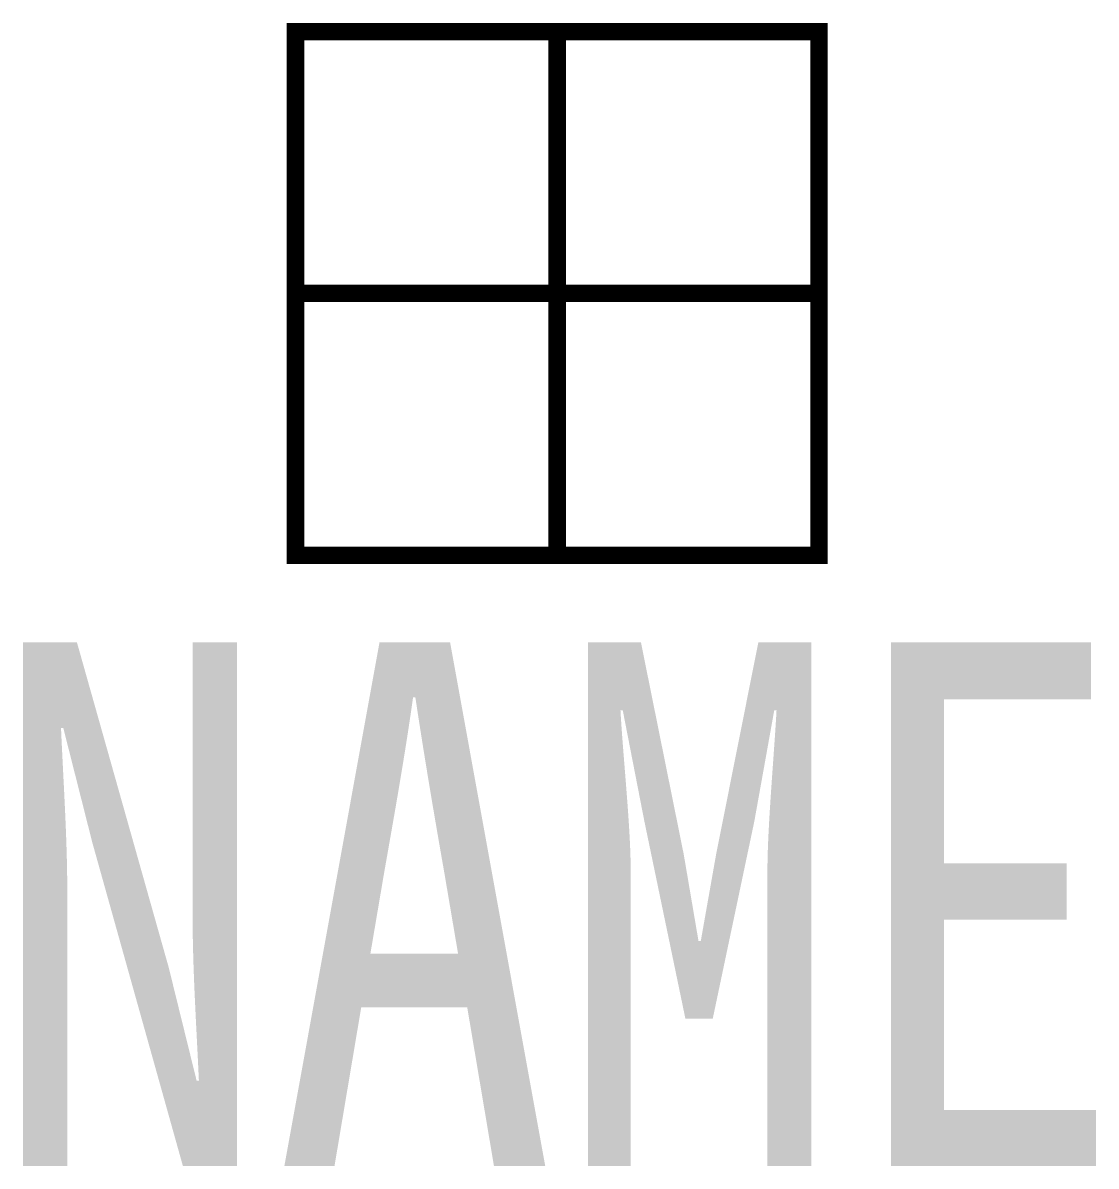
# Model space of a CAD drawing. Header units: inches. Extents: x -3.06 to 3.09, y -5 to 1.55.
import ezdxf
from ezdxf.enums import TextEntityAlignment as Align

# ---------------------------------------------------------------- set-up
doc = ezdxf.new("R2010")
doc.units = ezdxf.units.IN
doc.header["$MEASUREMENT"] = 0
doc.styles.add('HZ', font='', dxfattribs={"width": 0.8})
doc.styles.get('HZ').set_extended_font_data('SimSun')

msp = doc.modelspace()

# ---------------------------------------------------------------- linework, layer by layer
at = {"color": 1, "const_width": 0.1}
msp.add_lwpolyline([(-1.5, 1.5), (-1.5, -1.5), (1.5, -1.5), (1.5, 1.5)], close=True, dxfattribs=at)
for points in [[(0, 1.5), (0, -1.5)], [(-1.5, 0), (1.5, 0)]]:
    msp.add_lwpolyline(points, dxfattribs=at)

# ---------------------------------------------------------------- texts
at = {"style": 'HZ', "width": 0.8}
msp.add_attdef('NAME', text='WB000', height=3, dxfattribs=at).set_placement((0, -3.5), align=Align.MIDDLE_CENTER)

doc.saveas('drawing.dxf')
